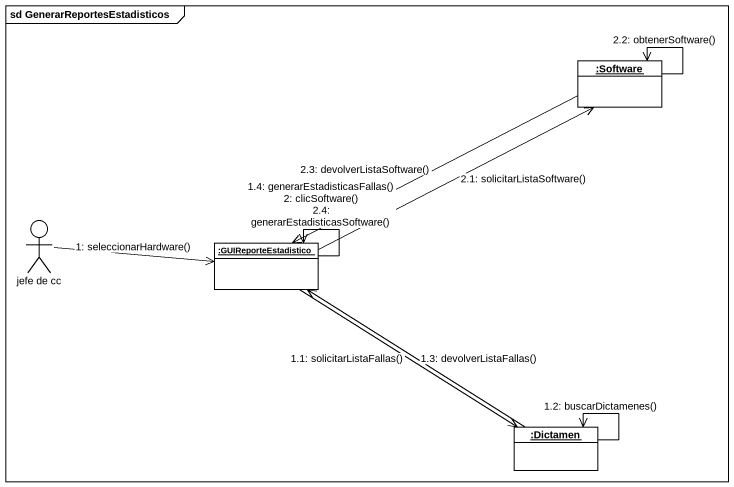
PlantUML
@startuml
mainframe sd GenerarReportesEstadisticos
allowmixing
hide circle
hide empty members
object ":Software" as Software
actor "jefe de cc" as jefe_de_cc
object ":GUIReporteEstadistico" as GUIReporteEstadistico
object ":Dictamen" as Dictamen
jefe_de_cc -right-> GUIReporteEstadistico : 1: seleccionarHardware()
GUIReporteEstadistico --> Dictamen : 1.1: solicitarListaFallas()
Dictamen --> Dictamen : 1.2: buscarDictamenes()
Dictamen -up-> GUIReporteEstadistico : 1.3: devolverListaFallas()
GUIReporteEstadistico --> GUIReporteEstadistico : 1.4: generarEstadisticasFallas()\n2: clicSoftware()\n2.4: generarEstadisticasSoftware()
GUIReporteEstadistico -right-> Software : 2.1: solicitarListaSoftware()
Software --> Software : 2.2: obtenerSoftware()
Software -left-> GUIReporteEstadistico : 2.3: devolverListaSoftware()
@enduml
